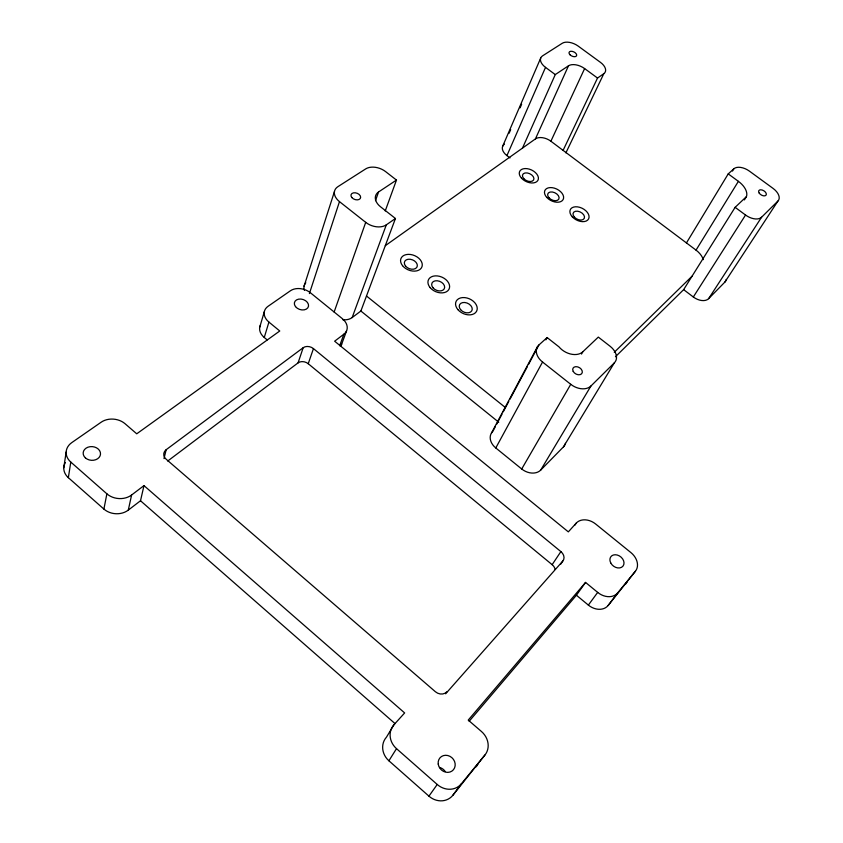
<?xml version="1.0" encoding="UTF-8"?>
<svg xmlns="http://www.w3.org/2000/svg" width="843" height="843" viewBox="0 0 843 843"><rect width="100%" height="100%" fill="white"/><g stroke="black" fill="none" stroke-linecap="round" stroke-linejoin="round"><path stroke-width="1.26" d="M63.794 467.675L66.154 451.996M343.881 334.197L334.639 341.204L568.33 531.87L576.212 523.145A15.185 11.665 35.6 0 1 595.643 524.009L630.933 552.608A15.353 11.749 38.1 0 1 635.38 571.269L617.666 592.903A15.627 12.171 38.5 0 1 597.687 592.397L585.558 582.418L468.234 720.091L481.469 731.513A17.692 15.585 44.6 0 1 484.946 754.991L452.744 795.423A17.808 16.101 48.1 0 1 428.939 796.15L388.908 760.786A17.524 16.006 40.5 0 1 386.473 737.151L393.944 724.769L404.64 712.936L143.984 485.61L140.507 500.753L128.284 510.12A17.176 13.973 4.6 0 1 103.9 509.077L68.346 477.675L70.791 462.08A17.461 13.751 4.2 0 1 71.803 442.596L101.181 422.195A17.018 13.309 6.4 0 1 125.059 423.723L136.735 433.808L279.76 330.993L268.917 322.079A14.795 10.801 16.6 0 1 267.99 306.357L290.456 290.751A14.521 10.474 17.6 0 1 310.403 292.763L342.279 318.612A14.542 10.632 19.1 0 1 343.881 334.197L339.645 345.746M103.9 509.077L106.882 493.829L70.791 462.08M128.284 510.12L131.613 494.989L143.984 485.61M164.006 458.613L166.166 449.709L303.174 347.716A7.461 5.574 18 0 1 313.459 348.612L560.88 551.596A7.756 6.112 35.4 0 1 562.797 561.059L560.595 564.315M259.77 327.095L264.333 311.636M267.189 339.898L264.27 337.485L268.917 322.079M304.06 286.241L334.45 191.551M309.402 293.564L339.476 201.625A15.058 10.021 19.5 0 1 337.864 186.693L365.704 168.895A14.7 9.61 20.4 0 1 385.578 171.593L396.473 180.065L385.24 210.94M167.715 461.026L298.074 362.869L303.174 347.716M555.126 569.425A7.65 6.091 35.7 0 0 552.144 564.673L308.232 363.712L313.459 348.612M334.134 312.036L365.714 222.352L339.476 201.625M375.493 200.655L378.56 191.972L396.473 180.065M346.568 330.877L341.046 345.883A14.363 10.622 18.9 0 0 341.626 343.891M342.838 319.771A14.015 10.127 19.5 0 0 352.153 317.569L386.315 224.849L395.451 218.495L380.541 206.788A14.837 9.853 20.9 0 1 378.56 191.972M352.153 317.569L360.878 311.025L395.451 218.495M502.607 146.397L540.7 58.072M509.119 133.247L510.689 129.622M520.078 107.862L521.648 104.237M509.983 157.894L506.938 155.597L545.516 67.377A12.529 7.144 24.9 0 1 542.534 55.88L562.27 43.267A12.297 6.892 25.2 0 1 578.182 46.091L600.448 62.35A12.329 6.955 25.9 0 1 603.82 73.668L565.906 152.846M522.481 148.115L555.274 74.584L568.488 65.807A12.487 7.113 25.5 0 1 584.62 68.578L597.529 78.041L603.82 73.668M385.314 245.671L535.421 138.905L568.488 65.807M535.421 138.905A11.865 7.25 25.4 0 1 550.89 141.224L584.62 68.578M563.092 150.381L597.529 78.041M491.469 433.028L537.507 346.642M495.284 426.769L492.818 431.374A14.31 10.822 28.9 0 0 495.789 447.96L521.712 468.993A14.384 10.906 30.6 0 0 540.69 470.109L563.44 446.895L614.315 362.89A15.174 10.495 30.4 0 0 610.069 346.241L598.309 337.095L582.798 351.816L581.501 354.071M496.506 424.472L502.038 414.103M503.26 411.795L508.793 401.437M510.026 399.129L527.223 366.884M528.456 364.576L538.898 344.998L547.128 337.558L558.983 346.863A15.838 11.012 29.1 0 0 582.798 351.816M545.895 339.855L547.128 337.558M495.789 447.96L542.544 362.026A15.427 10.896 28.7 0 1 538.898 344.998M521.712 468.993L570.753 384.313A15.511 10.991 30.2 0 0 590.954 385.989L614.315 362.89M540.69 470.109L590.954 385.989M686.444 242.932L728.226 173.89L733.842 168.811A12.677 7.302 30.5 0 1 749.438 171.15L773.052 188.389A12.75 7.345 31.2 0 1 777.92 201.066L724.896 282.068L708.605 298.685A12.192 7.766 31.6 0 1 693.325 296.989L683.641 289.644L615.443 356.747M732.493 171.045L733.842 168.811M703.294 259.623A16.965 10.622 30.7 0 0 696.033 250.118L738.394 181.34L728.226 173.89M388.908 760.786L396.505 748.647A17.798 16.133 39.6 0 1 393.944 724.769M683.641 289.644L735.128 207.336L746.455 196.598A17.872 10.453 30.4 0 0 738.394 181.34M744.369 199.917L746.455 196.598M693.325 296.989L745.549 215.028A12.993 7.64 31.2 0 0 761.587 217.22L777.92 201.066M445.631 693.8L562.797 561.059M708.605 298.685L761.587 217.22M574.863 525.168L576.212 523.145M552.144 564.673L560.88 551.596M428.939 796.15L437.222 784.475A18.072 16.228 46.8 0 0 461.353 783.811L484.946 754.991M469.172 721.26L576.412 595.221L585.558 582.418M576.412 595.221L588.361 605.095L597.687 592.397M452.744 795.423L461.353 783.811M588.361 605.095A15.416 12.139 38.8 0 0 608.119 605.527L617.666 592.903M608.119 605.527L635.38 571.269M614.262 352.3L692.061 276.188M545.516 67.377L555.274 74.584M735.128 207.336L745.549 215.028M550.89 141.224L696.033 250.118M542.544 362.026L570.753 384.313M366.494 296.009L505.231 407.422M360.878 311.025L498.74 422.217M140.507 500.753L395.093 723.652M396.505 748.647L437.222 784.475M506.938 155.597A11.781 7.302 24.5 0 1 504.42 144.132M726.202 279.444A11.981 7.492 31.7 0 1 724.896 282.068M565.442 443.334A14.089 10.453 30.9 0 1 563.44 446.895M304.386 290.308A13.994 10.011 18.3 0 1 305.798 282.721M386.315 224.849A15.079 10.148 20.5 0 1 365.714 222.352M626.992 581.997A15.153 11.718 38.3 0 1 625.769 583.946M477.823 764.253A17.44 15.469 45.5 0 1 476.158 766.814M68.346 477.675A17.208 13.667 3.6 0 1 65.396 462.522M264.27 337.485A14.605 10.78 16.3 0 1 260.476 325.103M439.498 767.457A8.862 7.998 46.9 0 1 445.03 771.25M298.074 362.869A7.366 5.553 17.7 0 1 308.232 363.712M131.613 494.989A17.418 14.057 5.3 0 1 106.882 493.829M166.166 449.709A8.367 6.681 9.4 0 0 166.155 459.214L435.409 691.745A8.588 7.534 37.2 0 0 446.969 691.713M432.986 287.79A6.786 4.742 23.3 0 0 444.166 288.959A6.786 4.742 23.3 0 0 437.306 280.772A6.786 4.742 23.3 0 0 432.986 287.79M405.515 265.998A6.776 4.689 22.1 0 0 416.748 267.431A6.776 4.689 22.1 0 0 410.235 259.265A6.776 4.689 22.1 0 0 405.515 265.998M523.777 178.663A6.091 3.836 25.2 0 0 533.587 180.002A6.091 3.836 25.2 0 0 527.191 172.941A6.091 3.836 25.2 0 0 523.777 178.663M430.162 287.653A11.328 7.903 23.3 0 0 448.813 289.56A11.328 7.903 23.3 0 0 437.338 275.924A11.328 7.903 23.3 0 0 430.162 287.653M572.313 216.862A10.253 6.512 27.1 0 0 588.593 218.927A10.253 6.512 27.1 0 0 577.539 206.862A10.253 6.512 27.1 0 0 572.313 216.862M574.452 217.199A6.154 3.909 27.1 0 0 584.22 218.453A6.154 3.909 27.1 0 0 577.613 211.203A6.154 3.909 27.1 0 0 574.452 217.199M546.801 197.452A10.2 6.449 26.2 0 0 563.113 199.591A10.2 6.449 26.2 0 0 552.239 187.683A10.2 6.449 26.2 0 0 546.801 197.452M549.014 197.842A6.112 3.867 26.2 0 0 558.793 199.138A6.112 3.867 26.2 0 0 552.291 191.993A6.112 3.867 26.2 0 0 549.014 197.842M402.554 265.703A11.296 7.808 22.1 0 0 421.3 268.074A11.296 7.808 22.1 0 0 410.393 254.47A11.296 7.808 22.1 0 0 402.554 265.703M460.626 309.697A6.818 4.795 24.7 0 0 471.785 310.793A6.818 4.795 24.7 0 0 464.809 302.5A6.818 4.795 24.7 0 0 460.626 309.697M457.886 309.623A11.37 7.987 24.7 0 0 476.485 311.436A11.37 7.987 24.7 0 0 464.809 297.611A11.37 7.987 24.7 0 0 457.886 309.623M521.511 178.21A10.169 6.386 25.2 0 0 537.866 180.434A10.169 6.386 25.2 0 0 527.149 168.663A10.169 6.386 25.2 0 0 521.511 178.21M569.963 54.742A4.11 2.308 25.3 0 0 576.496 55.87A4.11 2.308 25.3 0 0 572.102 51.339A4.11 2.308 25.3 0 0 569.963 54.742M573.198 371.384A5.153 3.635 30 0 0 581.533 373.87A5.153 3.635 30 0 0 577.813 366.916A5.153 3.635 30 0 0 573.198 371.384M759.206 193.11A4.257 2.455 31.1 0 0 765.887 195.334A4.257 2.455 31.1 0 0 762.335 190.075A4.257 2.455 31.1 0 0 759.206 193.11M351.837 197.547A5.005 3.33 19.7 0 0 360.193 198.6A5.005 3.33 19.7 0 0 355.377 192.805A5.005 3.33 19.7 0 0 351.837 197.547M438.223 764.053A8.988 8.061 45.8 0 0 451.89 771.124A8.988 8.061 45.8 0 0 449.909 756.319A8.988 8.061 45.8 0 0 438.223 764.053M85.385 457.865A8.693 6.86 4.7 0 0 100.096 455.842A8.693 6.86 4.7 0 0 90.032 446.695A8.693 6.86 4.7 0 0 85.385 457.865M610.701 562.871A7.682 5.901 37.8 0 0 622.924 566.19A7.682 5.901 37.8 0 0 617.234 555.021A7.682 5.901 37.8 0 0 610.701 562.871M295.524 306.631A7.281 5.269 17.6 0 0 307.832 307.8A7.281 5.269 17.6 0 0 300.993 299.054A7.281 5.269 17.6 0 0 295.524 306.631"/></g></svg>
